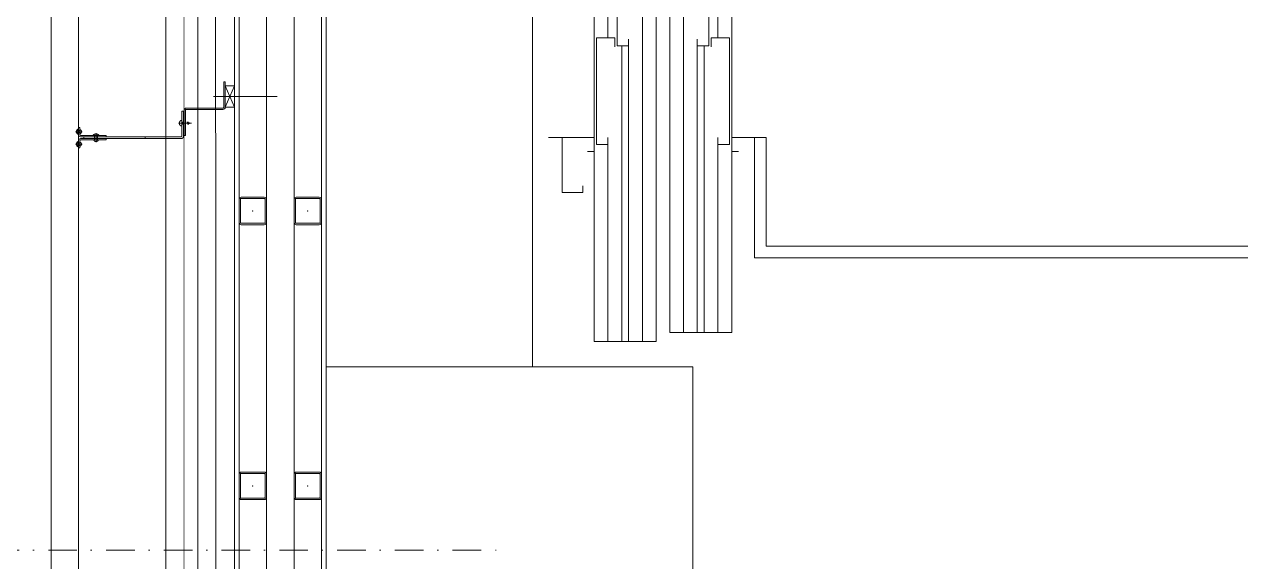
# Model space of a CAD drawing. Extents: x -2598 to 23780, y 0 to 8114.
# Drawn here: x 13006.7 to 13272.1, y 1982.5 to 2099.7 of the extents above; entities that cross this region are included whole.
import ezdxf
from ezdxf.xclip import XClip

# ---------------------------------------------------------------- set-up
doc = ezdxf.new("R2010")
doc.units = 0
doc.header["$LTSCALE"] = 25
doc.header["$MEASUREMENT"] = 0
doc.header["$XCLIPFRAME"] = 0
for name, pattern in [('DASHDOT2', [0.5, 0.25, -0.125, 0, -0.125]), ('DOT2', [0.125, 0, -0.125]), ('HIDDEN', [0.375, 0.25, -0.125])]:
    doc.linetypes.add(name, pattern=pattern)
doc.layers.get('0').update_dxf_attribs({"color": 9, "lineweight": 9})
for name, color, linetype, lineweight in [('01', 9, 'Continuous', 9), ('05V', 9, 'Continuous', 9), ('06B', 9, 'Continuous', 9), ('06C', 9, 'Continuous', 9), ('06D', 9, 'Continuous', 9), ('10', 9, 'Continuous', 9), ('11', 9, 'Continuous', 9), ('20', 9, 'DOT2', 9), ('24', 9, 'DASHDOT2', 9), ('33', 9, 'BATTING', 9), ('35', 9, 'Continuous', 9), ('40', 9, 'Continuous', 9), ('40B', 9, 'Continuous', 9)]:
    doc.layers.add(name, color=color, linetype=linetype, lineweight=lineweight)
doc.linetypes.add('BATTING', pattern='A,0.0001,-0.1,[134,ltypeshp.shx,S=0.1,R=0,X=-0.1,Y=0],-0.2,[134,ltypeshp.shx,S=0.1,R=180,X=0.1,Y=0],-0.1', length=0.4001)

# ---------------------------------------------------------------- blocks, each defined once
blk = doc.blocks.new('p-kolon_80x80')
blk.add_lwpolyline([(-40, -40), (40, -40), (40, 40), (-40, 40)], close=True)
blk = doc.blocks.new('P-AKS_AUDI')
at = {"layer": '24'}
blk.add_lwpolyline([(-3840, -800), (-3500, -800)], dxfattribs=at)
blk = doc.blocks.new('p- alum kaplama profil')
at = {"lineweight": 13}
blk.add_lwpolyline([(7.12, 12.59), (7.12, 26.49)], dxfattribs=at)
at = {"lineweight": 5}
blk.add_lwpolyline([(9.44, 15.16), (4.79, 15.16), (4.79, 17.16), (9.44, 17.16)], close=True, dxfattribs=at)
for points in [[(4.79, 15.16), (9.44, 17.16)], [(9.44, 15.16), (4.79, 17.16)]]:
    blk.add_lwpolyline(points, dxfattribs=at)
at = {"lineweight": 18}
blk.add_lwpolyline([(4.09, 6.16), (-1.41, 6.16), (-1.41, 6.46), (4.09, 6.46, 0.414214), (4.29, 6.66), (4.29, 14.66, -0.414214), (4.79, 15.16), (10.29, 15.16), (10.29, 14.86), (4.79, 14.86, 0.414214), (4.59, 14.66), (4.59, 6.66, -0.414214)], format="xyb", close=True, dxfattribs=at)
blk.add_lwpolyline([(-2.06, 5.56), (-2.06, -2.34), (-2.06, -15.69), (-1.66, -15.69), (-1.66, -2.34), (-1.66, 5.56), (-1.66, 5.56), (-1.66, 5.57), (-1.66, 5.57), (-1.66, 5.58), (-1.66, 5.58), (-1.65, 5.59), (-1.65, 5.59), (-1.65, 5.59), (-1.65, 5.6), (-1.65, 5.6), (-1.64, 5.61), (-1.64, 5.61), (-1.64, 5.62), (-1.64, 5.62), (-1.63, 5.62), (-1.63, 5.63), (-1.63, 5.63), (-1.62, 5.63), (-1.62, 5.64), (-1.61, 5.64), (-1.61, 5.64), (-1.61, 5.64), (-1.6, 5.65), (-1.6, 5.65), (-1.59, 5.65), (-1.59, 5.65), (-1.58, 5.65), (-1.58, 5.65), (-1.57, 5.66), (-1.57, 5.66), (-1.56, 5.66), (-1.56, 5.66), (3.94, 5.66), (3.94, 6.06), (-1.56, 6.06), (-1.58, 6.06), (-1.61, 6.05), (-1.63, 6.05), (-1.66, 6.05), (-1.68, 6.04), (-1.7, 6.03), (-1.73, 6.03), (-1.75, 6.02), (-1.77, 6.01), (-1.79, 6), (-1.82, 5.99), (-1.84, 5.97), (-1.86, 5.96), (-1.88, 5.94), (-1.89, 5.93), (-1.91, 5.91), (-1.93, 5.89), (-1.95, 5.87), (-1.96, 5.85), (-1.97, 5.83), (-1.99, 5.81), (-2, 5.79), (-2.01, 5.77), (-2.02, 5.75), (-2.03, 5.72), (-2.04, 5.7), (-2.04, 5.68), (-2.05, 5.65), (-2.05, 5.63), (-2.06, 5.61), (-2.06, 5.58)], close=True)
blk.add_lwpolyline([(-1.66, -2.34), (-2.06, -2.34)])
for points in [[(-2.36, -10.84), (-2.36, -16.39), (-2.36, -16.39, -0.414214), (-2.51, -16.54), (-2.51, -16.54), (-4.06, -16.54), (-4.06, -16.84), (-2.51, -16.84), (-2.51, -16.84, 0.414214), (-2.06, -16.39), (-2.06, -10.84)], [(-1.36, -10.84), (-1.66, -10.84), (-1.66, -16.39, 0.414214), (-1.21, -16.84), (-1.21, -16.84), (0.34, -16.84), (0.34, -16.54), (-1.21, -16.54), (-1.21, -16.54, -0.414214), (-1.36, -16.39), (-1.36, -16.39)]]:
    blk.add_lwpolyline(points, format="xyb", close=True)
for points in [[(0.67, 5.66, -10), (1.91, 5.66, -10)], [(0.67, 5.66, -10), (0.67, 5.64, -10), (0.67, 5.62, -10), (0.67, 5.6, -10), (0.68, 5.58, -10), (0.68, 5.56, -10), (0.69, 5.54, -10), (0.69, 5.52, -10), (0.7, 5.5, -10), (0.7, 5.48, -10), (0.71, 5.46, -10), (0.72, 5.45, -10), (0.73, 5.43, -10), (0.74, 5.41, -10), (0.75, 5.4, -10), (0.76, 5.38, -10), (0.77, 5.36, -10), (0.79, 5.35, -10), (0.8, 5.33, -10), (0.81, 5.32, -10), (0.83, 5.31, -10), (0.84, 5.29, -10), (0.86, 5.28, -10), (0.87, 5.27, -10), (0.89, 5.26, -10), (0.91, 5.25, -10), (0.92, 5.24, -10), (0.94, 5.23, -10), (0.96, 5.22, -10), (0.98, 5.21, -10), (1, 5.21, -10), (1.02, 5.2, -10), (1.03, 5.2, -10)], [(0.96, 5.66, -10), (0.97, 5.66, -10), (0.97, 5.66, -10), (0.97, 5.66, -10), (0.98, 5.66, -10), (0.98, 5.66, -10), (0.99, 5.66, -10), (0.99, 5.66, -10), (1, 5.66, -10), (1, 5.67, -10), (1, 5.67, -10), (1.01, 5.67, -10), (1.01, 5.67, -10), (1.01, 5.67, -10), (1.02, 5.68, -10), (1.02, 5.68, -10), (1.02, 5.68, -10), (1.03, 5.69, -10), (1.03, 5.69, -10), (1.03, 5.69, -10), (1.04, 5.7, -10), (1.04, 5.7, -10), (1.04, 5.7, -10), (1.04, 5.71, -10), (1.04, 5.71, -10), (1.05, 5.72, -10), (1.05, 5.72, -10), (1.05, 5.72, -10), (1.05, 5.73, -10), (1.05, 5.73, -10), (1.05, 5.74, -10), (1.05, 5.74, -10), (1.05, 5.75, -10)], [(1.61, 6.87, -10), (0.98, 6.96, -10)], [(1.33, 5.85, -10), (0.98, 5.88, -10)], [(1.56, 7.05, -10), (1.02, 7.13, -10)], [(1.05, 6.91, -10), (1.29, 7.56, -10)], [(1.05, 5.83, -10), (1.05, 6.01, -10)], [(1.05, 5.75, -10), (1.05, 5.83, -10)], [(1.29, 4.93, -10), (1.29, 7.8, -10)], [(1.53, 6.82, -10), (1.29, 7.56, -10)], [(1.29, 6.16, -10), (1.29, 6.26, -10)], [(1.53, 5.75, -10), (1.53, 5.92, -10)], [(1.53, 5.75, -10), (1.53, 5.74, -10), (1.53, 5.74, -10), (1.53, 5.73, -10), (1.53, 5.73, -10), (1.53, 5.72, -10), (1.54, 5.72, -10), (1.54, 5.72, -10), (1.54, 5.71, -10), (1.54, 5.71, -10), (1.54, 5.7, -10), (1.54, 5.7, -10), (1.55, 5.7, -10), (1.55, 5.69, -10), (1.55, 5.69, -10), (1.55, 5.69, -10), (1.56, 5.68, -10), (1.56, 5.68, -10), (1.56, 5.68, -10), (1.57, 5.67, -10), (1.57, 5.67, -10), (1.58, 5.67, -10), (1.58, 5.67, -10), (1.58, 5.67, -10), (1.59, 5.66, -10), (1.59, 5.66, -10), (1.6, 5.66, -10), (1.6, 5.66, -10), (1.6, 5.66, -10), (1.61, 5.66, -10), (1.61, 5.66, -10), (1.62, 5.66, -10), (1.62, 5.66, -10)], [(1.55, 5.2, -10), (1.57, 5.2, -10), (1.59, 5.21, -10), (1.6, 5.21, -10), (1.62, 5.22, -10), (1.64, 5.23, -10), (1.66, 5.24, -10), (1.68, 5.25, -10), (1.69, 5.26, -10), (1.71, 5.27, -10), (1.73, 5.28, -10), (1.74, 5.29, -10), (1.76, 5.31, -10), (1.77, 5.32, -10), (1.78, 5.33, -10), (1.8, 5.35, -10), (1.81, 5.36, -10), (1.82, 5.38, -10), (1.83, 5.4, -10), (1.84, 5.41, -10), (1.85, 5.43, -10), (1.86, 5.45, -10), (1.87, 5.46, -10), (1.88, 5.48, -10), (1.89, 5.5, -10), (1.89, 5.52, -10), (1.9, 5.54, -10), (1.9, 5.56, -10), (1.9, 5.58, -10), (1.91, 5.6, -10), (1.91, 5.62, -10), (1.91, 5.64, -10), (1.91, 5.66, -10)], [(1.03, 5.2, -10), (1.04, 5.2, -10), (1.05, 5.19, -10), (1.05, 5.19, -10), (1.06, 5.19, -10), (1.06, 5.19, -10), (1.07, 5.19, -10), (1.07, 5.19, -10), (1.08, 5.19, -10), (1.08, 5.19, -10), (1.09, 5.19, -10), (1.09, 5.18, -10), (1.1, 5.18, -10), (1.1, 5.18, -10), (1.11, 5.18, -10), (1.11, 5.18, -10), (1.12, 5.18, -10), (1.12, 5.18, -10), (1.13, 5.18, -10), (1.13, 5.18, -10), (1.14, 5.18, -10), (1.15, 5.18, -10), (1.15, 5.18, -10), (1.16, 5.17, -10), (1.16, 5.17, -10), (1.17, 5.17, -10), (1.17, 5.17, -10), (1.18, 5.17, -10), (1.18, 5.17, -10), (1.19, 5.17, -10), (1.19, 5.17, -10), (1.2, 5.17, -10), (1.2, 5.17, -10)], [(1.2, 5.17, -10), (1.2, 5.2, -10)], [(1.38, 5.2, -10), (1.2, 5.2, -10)], [(1.38, 5.17, -10), (1.38, 5.2, -10)], [(1.38, 5.17, -10), (1.38, 5.17, -10), (1.39, 5.17, -10), (1.39, 5.17, -10), (1.4, 5.17, -10), (1.41, 5.17, -10), (1.41, 5.17, -10), (1.42, 5.17, -10), (1.42, 5.17, -10), (1.43, 5.17, -10), (1.43, 5.18, -10), (1.44, 5.18, -10), (1.44, 5.18, -10), (1.45, 5.18, -10), (1.45, 5.18, -10), (1.46, 5.18, -10), (1.46, 5.18, -10), (1.47, 5.18, -10), (1.47, 5.18, -10), (1.48, 5.18, -10), (1.48, 5.18, -10), (1.49, 5.18, -10), (1.5, 5.19, -10), (1.5, 5.19, -10), (1.51, 5.19, -10), (1.51, 5.19, -10), (1.52, 5.19, -10), (1.52, 5.19, -10), (1.53, 5.19, -10), (1.53, 5.19, -10), (1.54, 5.19, -10), (1.54, 5.2, -10), (1.55, 5.2, -10)], [(-2.86, -13.04, 0), (-0.86, -13.04, 0)], [(-2.36, -12.52, 0), (-2.4, -12.53, 0), (-2.43, -12.56, 0), (-2.47, -12.58, 0), (-2.5, -12.6, 0), (-2.53, -12.63, 0), (-2.56, -12.66, 0), (-2.59, -12.69, 0), (-2.61, -12.73, 0), (-2.63, -12.76, 0), (-2.65, -12.8, 0), (-2.67, -12.84, 0), (-2.68, -12.88, 0), (-2.69, -12.92, 0), (-2.7, -12.96, 0), (-2.71, -13, 0), (-2.71, -13.04, 0), (-2.71, -13.08, 0), (-2.7, -13.13, 0), (-2.69, -13.17, 0), (-2.68, -13.21, 0), (-2.67, -13.25, 0), (-2.65, -13.28, 0), (-2.63, -13.32, 0), (-2.61, -13.36, 0), (-2.59, -13.39, 0), (-2.56, -13.42, 0), (-2.53, -13.45, 0), (-2.5, -13.48, 0), (-2.47, -13.51, 0), (-2.43, -13.53, 0), (-2.4, -13.55, 0), (-2.36, -13.57, 0)], [(-2.36, -13.04, 0), (-2.36, -12.52, 0)], [(-2.36, -13.04, 0), (-2.36, -12.73, 0)], [(-2.36, -12.73, 0), (-2.36, -13.04, 0)], [(-1.36, -12.73, 0), (-2.36, -12.73, 0)], [(-2.36, -13.04, 0), (-2.36, -13.36, 0)], [(-2.36, -13.04, 0), (-2.36, -13.57, 0)], [(-2.36, -13.36, 0), (-2.36, -13.04, 0)], [(-1.36, -13.04, 0), (-1.36, -12.37, 0)], [(-1.36, -13.72, 0), (-1.32, -13.68, 0), (-1.29, -13.65, 0), (-1.26, -13.61, 0), (-1.23, -13.58, 0), (-1.2, -13.54, 0), (-1.18, -13.5, 0), (-1.16, -13.45, 0), (-1.14, -13.41, 0), (-1.12, -13.37, 0), (-1.1, -13.32, 0), (-1.09, -13.28, 0), (-1.08, -13.23, 0), (-1.07, -13.18, 0), (-1.06, -13.14, 0), (-1.06, -13.09, 0), (-1.06, -13.04, 0), (-1.06, -12.99, 0), (-1.06, -12.95, 0), (-1.07, -12.9, 0), (-1.08, -12.85, 0), (-1.09, -12.81, 0), (-1.1, -12.76, 0), (-1.12, -12.72, 0), (-1.14, -12.67, 0), (-1.16, -12.63, 0), (-1.18, -12.59, 0), (-1.2, -12.55, 0), (-1.23, -12.51, 0), (-1.26, -12.47, 0), (-1.29, -12.43, 0), (-1.32, -12.4, 0), (-1.36, -12.37, 0)], [(-1.36, -13.04, 0), (-1.36, -13.72, 0)], [(-1.36, -13.36, 0), (-2.36, -13.36, 0)], [(-3.84, -17.04, 0), (-3.81, -17.07, 0), (-3.78, -17.1, 0), (-3.75, -17.12, 0), (-3.72, -17.15, 0), (-3.69, -17.17, 0), (-3.66, -17.19, 0), (-3.62, -17.21, 0), (-3.59, -17.23, 0), (-3.55, -17.24, 0), (-3.52, -17.26, 0), (-3.48, -17.27, 0), (-3.44, -17.28, 0), (-3.4, -17.28, 0), (-3.36, -17.29, 0), (-3.32, -17.29, 0), (-3.29, -17.29, 0), (-3.25, -17.29, 0), (-3.21, -17.29, 0), (-3.17, -17.28, 0), (-3.13, -17.28, 0), (-3.09, -17.27, 0), (-3.06, -17.26, 0), (-3.02, -17.24, 0), (-2.98, -17.23, 0), (-2.95, -17.21, 0), (-2.91, -17.19, 0), (-2.88, -17.17, 0), (-2.85, -17.15, 0), (-2.82, -17.12, 0), (-2.79, -17.1, 0), (-2.76, -17.07, 0), (-2.73, -17.04, 0)], [(-3.29, -17.04, 0), (-3.84, -17.04, 0)], [(-2.85, -16.54, 0), (-2.86, -16.51, 0), (-2.87, -16.47, 0), (-2.89, -16.44, 0), (-2.91, -16.41, 0), (-2.93, -16.38, 0), (-2.96, -16.35, 0), (-2.98, -16.33, 0), (-3.01, -16.31, 0), (-3.04, -16.29, 0), (-3.07, -16.27, 0), (-3.11, -16.25, 0), (-3.14, -16.24, 0), (-3.18, -16.23, 0), (-3.21, -16.22, 0), (-3.25, -16.22, 0), (-3.29, -16.22, 0), (-3.32, -16.22, 0), (-3.36, -16.22, 0), (-3.39, -16.23, 0), (-3.43, -16.24, 0), (-3.46, -16.25, 0), (-3.5, -16.27, 0), (-3.53, -16.29, 0), (-3.56, -16.31, 0), (-3.59, -16.33, 0), (-3.61, -16.35, 0), (-3.64, -16.38, 0), (-3.66, -16.41, 0), (-3.68, -16.44, 0), (-3.7, -16.47, 0), (-3.71, -16.51, 0), (-3.73, -16.54, 0)], [(-3.29, -16.54, 0), (-3.73, -16.54, 0)], [(-3.29, -16.54, 0), (-3.55, -16.54, 0)], [(-3.55, -16.54, 0), (-3.29, -16.54, 0)], [(-3.55, -17.04, 0), (-3.55, -16.54, 0)], [(-3.29, -17.54, 0), (-3.29, -16.04, 0)], [(-3.29, -16.54, 0), (-2.85, -16.54, 0)], [(-3.29, -16.54, 0), (-3.03, -16.54, 0)], [(-3.03, -16.54, 0), (-3.29, -16.54, 0)], [(-3.29, -17.04, 0), (-2.73, -17.04, 0)], [(-3.03, -17.04, 0), (-3.03, -16.54, 0)], [(-0.56, -17.04, 0), (-1.11, -17.04, 0)], [(0, -17.04, 0), (-0.03, -17.07, 0), (-0.06, -17.1, 0), (-0.09, -17.12, 0), (-0.12, -17.15, 0), (-0.15, -17.17, 0), (-0.18, -17.19, 0), (-0.22, -17.21, 0), (-0.25, -17.23, 0), (-0.29, -17.24, 0), (-0.33, -17.26, 0), (-0.36, -17.27, 0), (-0.4, -17.28, 0), (-0.44, -17.28, 0), (-0.48, -17.29, 0), (-0.52, -17.29, 0), (-0.56, -17.29, 0), (-0.59, -17.29, 0), (-0.63, -17.29, 0), (-0.67, -17.28, 0), (-0.71, -17.28, 0), (-0.75, -17.27, 0), (-0.79, -17.26, 0), (-0.82, -17.24, 0), (-0.86, -17.23, 0), (-0.89, -17.21, 0), (-0.93, -17.19, 0), (-0.96, -17.17, 0), (-0.99, -17.15, 0), (-1.02, -17.12, 0), (-1.05, -17.1, 0), (-1.08, -17.07, 0), (-1.11, -17.04, 0)], [(-1, -16.54, 0), (-0.98, -16.51, 0), (-0.97, -16.47, 0), (-0.95, -16.44, 0), (-0.93, -16.41, 0), (-0.91, -16.38, 0), (-0.88, -16.35, 0), (-0.86, -16.33, 0), (-0.83, -16.31, 0), (-0.8, -16.29, 0), (-0.77, -16.27, 0), (-0.73, -16.25, 0), (-0.7, -16.24, 0), (-0.66, -16.23, 0), (-0.63, -16.22, 0), (-0.59, -16.22, 0), (-0.56, -16.22, 0), (-0.52, -16.22, 0), (-0.48, -16.22, 0), (-0.45, -16.23, 0), (-0.41, -16.24, 0), (-0.38, -16.25, 0), (-0.34, -16.27, 0), (-0.31, -16.29, 0), (-0.28, -16.31, 0), (-0.25, -16.33, 0), (-0.23, -16.35, 0), (-0.2, -16.38, 0), (-0.18, -16.41, 0), (-0.16, -16.44, 0), (-0.14, -16.47, 0), (-0.13, -16.51, 0), (-0.12, -16.54, 0)], [(-0.56, -16.54, 0), (-1, -16.54, 0)], [(-0.56, -16.54, 0), (-0.82, -16.54, 0)], [(-0.82, -16.54, 0), (-0.56, -16.54, 0)], [(-0.82, -17.04, 0), (-0.82, -16.54, 0)], [(-0.56, -17.54, 0), (-0.56, -16.04, 0)], [(-0.56, -16.54, 0), (-0.3, -16.54, 0)], [(-0.56, -16.54, 0), (-0.12, -16.54, 0)], [(-0.3, -16.54, 0), (-0.56, -16.54, 0)], [(-0.56, -17.04, 0), (0, -17.04, 0)], [(-0.3, -17.04, 0), (-0.3, -16.54, 0)]]:
    blk.add_polyline3d(points)
blk = doc.blocks.new('p-arac asansoru')
for p, q in [((59.9, 530.5), (59.9, 533.5)), ((15.4, 510), (15.4, 523.5)), ((356.9, 523.5), (15.4, 523.5)), ((58.4, 520.5), (15.4, 520.5)), ((296.9, 520.5), (81.7, 520.5)), ((79.9, 517.5), (15.4, 517.5)), ((79.9, 516), (15.4, 516)), ((119.9, 513), (15.4, 513)), ((356.9, 510), (15.4, 510)), ((17.4, 493.5), (17.4, 507)), ((354.9, 507), (17.4, 507)), ((119.05, 504), (17.4, 504)), ((79.9, 501), (17.4, 501)), ((79.9, 499.5), (17.4, 499.5)), ((58.4, 496.5), (17.4, 496.5)), ((296.9, 496.5), (81.7, 496.5)), ((354.9, 493.5), (17.4, 493.5)), ((33.7, -134.5), (33.7, 488.5)), ((59.9, 488.5), (33.7, 488.5)), ((59.9, 488.5), (59.9, 486)), ((36.2, -132), (36.2, 486)), ((59.9, 486), (36.2, 486))]:
    blk.add_line(p, q)
for points in [[(56.9, 525), (56.9, 523.5), (59.9, 523.5), (59.9, 530.5), (47.9, 530.5), (47.9, 526), (49.4, 526)], [(79.7, 519), (81.7, 519), (81.7, 523), (58.4, 523), (58.4, 520.5), (59.9, 520.5)], [(119.9, 514.5), (121.9, 514.5), (121.9, 518.5), (79.9, 518.5), (79.9, 516), (81.4, 516)], [(119.4, 502.5), (121.9, 502.5), (121.9, 498.5), (79.9, 498.5), (79.9, 501), (81.4, 501)], [(79.7, 498), (81.7, 498), (81.7, 494), (58.4, 494), (58.4, 496.5), (59.9, 496.5)], [(56.9, 492), (56.9, 493.5), (59.9, 493.5), (59.9, 488.5)]]:
    blk.add_lwpolyline(points)
blk = doc.blocks.new('prf-60x60')
for points in [[(-2.5, -6), (2.5, -6, 0.414214), (3, -5.5), (3, -0.5, 0.414214), (2.5, 0), (-2.5, 0, 0.414214), (-3, -0.5), (-3, -5.5, 0.414214)], [(-2.5, -5.7), (2.5, -5.7, 0.414214), (2.7, -5.5), (2.7, -0.5, 0.414214), (2.5, -0.3), (-2.5, -0.3, 0.414214), (-2.7, -0.5), (-2.7, -5.5, 0.414214)]]:
    blk.add_lwpolyline(points, format="xyb", close=True)
at = {"color": 252}
blk.add_point((0, -3), dxfattribs=at)
blk = doc.blocks.new('p-2. kat planı')
at = {"layer": '06C'}
blk.add_lwpolyline([(13012.5, 1124.33), (13012.5, 1124.33), (13012.5, 2865), (16712.5, 2865), (16712.49, 2206.39)], dxfattribs=at)
blk.add_lwpolyline([(13012.5, 1124.33), (13012.5, 1124.33), (13012.5, 2865), (16712.5, 2865), (16712.49, 2206.39)], dxfattribs=at)
at = {"layer": '06D'}
for points in [[(13037.5, 1825), (13037.5, 2840), (13925, 2840)], [(13044.5, 1825), (13044.5, 2833), (13925, 2833), (13925, 2825)], [(13059.5, 2390), (13059.5, 1825)], [(13065.5, 1825), (13065.5, 2390)], [(13117.5, 2025), (13117.5, 2390)]]:
    blk.add_lwpolyline(points, dxfattribs=at)
at = {"layer": '10'}
for points, const_width in [([(13018.5, 1124.33), (13018.5, 2859), (16706.5, 2859), (16706.5, 2206.39)], 0.2), ([(13018.5, 1124.33), (13018.5, 2859), (16706.5, 2859), (16706.5, 2206.39)], 0.2), ([(13041.5, 1818.19), (13041.5, 2836), (13931.45, 2836)], 0.1)]:
    blk.add_lwpolyline(points, dxfattribs=dict(at, const_width=const_width))
at = {"layer": '11'}
for points in [[(13052.5, 2390), (13052.5, 2390), (13052.5, 1824), (13072.5, 1824), (13072.5, 2390)], [(13053.5, 2390), (13053.5, 1825), (13071.5, 1825), (13071.5, 2390)]]:
    blk.add_lwpolyline(points, dxfattribs=at)
at = {"layer": '20', "linetype": 'HIDDEN'}
blk.add_lwpolyline([(16671.49, 2158.03, 0.152192), (13054.42, 1065.28, 0.152192)], format="xyb", dxfattribs=at)
at = {"layer": '33', "ltscale": 0.4}
blk.add_lwpolyline([(13925, 2829), (13048.29, 2829), (13048.46, 1825)], dxfattribs=at)
at = {"layer": '40'}
blk.add_lwpolyline([(13054.42, 704.15, -0.030791), (13682.75, 1104.54), (13576.46, 1296.45, -0.024013), (14116.78, 1562.65), (14175.16, 1426.96), (14212.09, 1442.78), (14154.09, 1578.71, -0.023167), (14698.59, 1781.77), (14742.74, 1640.76), (14781.91, 1653.34), (14736.69, 1793.87, -0.023228), (15300.09, 1942.43), (15330.55, 1797.88), (15369.84, 1806.22), (15339.16, 1950.68, -0.024001), (15933.76, 2044.81), (15957.63, 1826.73, -0.029535), (16671.45, 1862.43), (16671.45, 2206.09), (16650.5, 2206.09, 0.149972), (13055.87, 1124.03), (13054.42, 1124.03)], format="xyb", close=True, dxfattribs=at)
at = {"layer": '40B'}
blk.add_lwpolyline([(13052.5, 1837.5), (13052.5, 1065.5), (13054.42, 1065.5, -0.152186), (16671.45, 2158.21), (16671.45, 2226.09), (16672.5, 2226.09), (16672.5, 2372.5), (15945, 2372.5), (15945, 2365), (14187.5, 2363), (14187.5, 2825), (13845, 2825), (13845, 1845), (13845, 1837.5)], format="xyb", close=True, dxfattribs=at)
at = {"layer": '01'}
blk.add_blockref('p-kolon_80x80', (13112.5, 1985), dxfattribs=at)
at = {"layer": '05V'}
ref = blk.add_blockref('p-arac asansoru', (13654.5, 2015.1), dxfattribs=dict(at, rotation=90))
XClip(ref).set_block_clipping_path([(9.8999999638, -152.9999999553), (374.9000042902, 537.0000000447)])
at = {"layer": '10', "xscale": -1, "rotation": 270}
blk.add_blockref('p- alum kaplama profil', (13035.34, 2076.86), dxfattribs=at)
at = {"layer": '10'}
for p in [(13056.5, 2062), (13068.5, 2062), (13056.5, 2002), (13068.5, 2002)]:
    blk.add_blockref('prf-60x60', p, dxfattribs=at)
at = {"layer": '24'}
blk.add_blockref('P-AKS_AUDI', (16612.5, 2785), dxfattribs=at)

msp = doc.modelspace()

# ---------------------------------------------------------------- linework, layer by layer
at = {"layer": '06B'}
msp.add_lwpolyline([(13055.87, 1124.03, -0.149972), (16650.5, 2206.09)], format="xyb", dxfattribs=at)
at = {"layer": '06C'}
msp.add_lwpolyline([(13124.69, 1100.45), (13117.7, 1111.05, -0.146397), (16605.5, 2161.14), (16605.5, 2148.44, 0.146396), (13124.69, 1100.45, 3.321415)], format="xyb", dxfattribs=at)
at = {"layer": '20', "linetype": 'HIDDEN'}
for points in [[(13074.5, 1250.48, -0.146575), (16650.5, 2301.36, -0.146575)], [(13074.5, 1209.1, -0.147553), (16652.5, 2266.71)]]:
    msp.add_lwpolyline(points, format="xyb", dxfattribs=at)
at = {"layer": '35'}
msp.add_lwpolyline([(16650.5, 2363), (16650.5, 2272.98, 0.147272), (13074.5, 1216.59), (13074.5, 1835), (13854.5, 1835), (13854.5, 2483.5), (13840.44, 2489.8), (13837.5, 2489.8), (13837.5, 2570.2), (13840.5, 2570.2), (13854.5, 2576.5), (13854.5, 2580), (13854.5, 2657), (13835.5, 2657), (13835.5, 2763), (13854.5, 2763), (13854.5, 2803), (14182.5, 2803), (14182.5, 2363)], format="xyb", close=True, dxfattribs=at)

# ---------------------------------------------------------------- block references
msp.add_blockref('p-2. kat planı', (0, 0))

doc.saveas('drawing.dxf')
